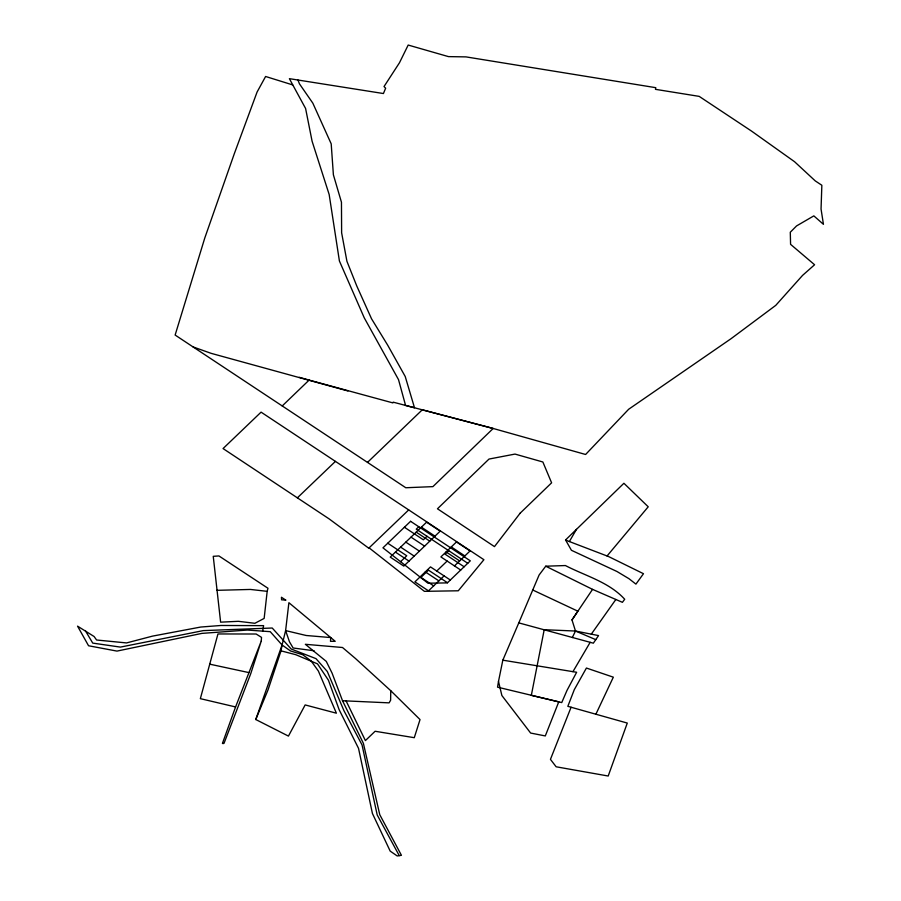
<?xml version="1.0" encoding="UTF-8"?>
<svg xmlns="http://www.w3.org/2000/svg" width="901" height="901" viewBox="0 0 901 901"><rect width="100%" height="100%" fill="white"/><g stroke="black" fill="none" stroke-linecap="round" stroke-linejoin="round"><path stroke-width="1.35" d="M390.752 690.707L390.617 700.246L389.108 702.859L342.526 700.741L332.041 673.036L326.275 661.39L305.349 644.294L342.504 647.504L355.467 658.507L390.752 690.707L420.035 719.572L414.28 737.694L375.109 731.263L365.401 740.588L346.108 700.91M261.256 641.062L261.527 637.379L256.154 634.011L217.952 633.955L200.349 698.658L235.578 706.947L261.256 641.062L250.737 673.689L224 743.381L222.952 743.595L222.434 743.381L235.578 706.947M267.18 591.338L264.151 618.413L254.893 623.289L238.337 621.318L220.621 622.163L213.244 556.322L218.92 555.94L267.969 588.263L267.18 591.338L250.41 589.445L216.724 590.335M498.501 681.415L497.543 687.159L561.74 702.577L566.988 690.436L576.64 672.27L502.826 660.174L498.501 681.415L501.88 695.527L530.633 733.054L545.296 735.937L558.766 701.856L531.331 695.335L544.204 629.709L575.491 631.038L598.546 635.588L593.342 643.179L518.796 622.884L502.826 660.174M262.596 631.319L263.61 625.643L221.027 625.474L200.743 627.04L152.551 636.117L126.545 642.931L96.587 640.003L94.098 636.511L77.554 626.15L88.557 645.758L116.972 651.096L201.925 633.38L247.403 630.047L270.244 631.669L282.069 644.992L290.46 650.927L302.736 654.723L311.172 661.019L318.38 671.042L336.4 713.198L305.157 704.931L288.444 736.094L255.76 719.516L282.069 644.992L285.617 630.599L288.894 602.69L335.206 641.309L330.487 641.309L330.712 637.559L306.194 635.498L285.617 630.599L289.48 641.816L293.129 647.999L314.077 650.759M255.76 719.516L268.002 689.975L281.011 650.849L282.069 644.992M571.088 707.24L550.443 759.363L556.142 766.785L608.198 776.02L627.287 723.064L567.833 706.328L574.297 689.659L586.416 668.046L613.333 677.169L595.888 714.211M518.796 622.884L539.102 575.007L545.736 566.2L565.411 565.546C585.459 575.976 608.952 582.012 624.697 599.244L622.411 602.33L592.554 589.367L545.736 566.2M572.304 637.57L575.491 631.038L572 619.922L577.868 611.182L532.57 589.918M607.071 555.973L648.224 506.79L623.909 483.274L565.558 539.969L569.364 541.546L576.471 529.36M572.935 671.673L590.166 642.334M572 619.922L592.554 589.367M591.293 634.158L615.856 599.48M282.227 405.946L309.122 380.087L392.892 402.905L393.174 402.161L414.505 407.77L405.225 376.505L387.712 345.207L371.539 318.796L356.751 285.932L346.93 261.313L341.625 232.785L341.456 202.229L333.393 174.839L331.196 143.833L312.85 103.187L299.436 83.816L297.972 80.009M367.484 462.404L422.287 409.809L493.185 428.471L585.605 454.487L628.661 409.257L731.083 338.675L775.761 305.36L802.554 275.402L814.583 264.748L790.582 244.34L790.29 232.233L796.563 225.926L813.84 215.88L823.446 224.326L821.048 209.043L821.847 185.257L815.236 180.887L794.558 161.718L751.558 131.107L699.187 96.373L655.466 89.334L655.793 87.679L465.997 56.887L448.473 56.617L408.187 45.05L399.47 62.766L384.029 86.552L385.639 88.208L383.421 93.535L289.379 78.657L305.597 108.492L312.095 141.232L329.169 194.526L339.407 260.997L364.274 317.873L398.512 379.625L405.574 405.427L493.185 428.471L432.908 486.63L405.788 487.745L175.132 335.048L204.775 238.022L234.35 153.598L257.078 92.048L265.604 76.484L292.69 84.908M418.774 526.725L416.239 529.157L467.754 563.294M400.585 561.683L406.745 555.771L387.768 543.213M427.018 536.298L423.369 539.8L404.391 527.243M420.756 577.552L428.471 570.153L447.493 582.744M448.743 550.691L445.094 554.183L464.128 566.774M436.748 571.031L447.133 561.053M444.08 575.885L428.493 590.853L414.91 581.866L430.498 566.898L450.331 580.019M454.476 565.907L470.063 550.939L456.48 541.952L440.893 556.919L460.715 570.04M297.364 497.836L335.42 461.391M408.682 509.932L368.746 548.202L329.169 518.92L223.054 448.563L261.076 412.14L483.905 559.712L458.271 590.786L424.382 591.338L369.095 547.853M281.011 650.849L295.798 654.7L317.512 663.879L328.426 680.21L339.125 709.65L358.53 748.359L372.428 813.49L390.189 851.118L397.206 855.95L401.429 855.308L379.76 814.684L363.385 743.348L342.526 700.741M209.651 664.15L249.059 672.63M347.955 390.978L211.183 353.35L193.062 346.93M299.233 377.305L309.122 380.087M569.364 541.546L608.592 556.559L643.483 573.712L635.926 584.118L628.977 578.701L616.971 571.504L571.437 550.297L565.558 539.969M575.491 631.038L595.764 639.642M421.398 527.164L434.98 536.151M451.277 546.941L464.86 555.928M416.206 532.153L429.788 541.141M446.085 551.93L459.668 560.918M411.014 537.142L424.596 546.13M405.81 542.132L419.393 551.119M400.618 547.121L414.201 556.108M395.426 552.11L409.009 561.098M425.306 571.887L438.888 580.875M420.114 576.877L433.696 585.864M85.291 630.565L92.747 643.111L120.374 647.098L203.299 630.61L272.226 628.02L291.192 649.002L315.992 658.642L327.288 671.47L343.923 710.641L362.033 744.902L377.204 814.955L399.244 855.646M520.181 513.153L494.48 546.614L437.458 508.783L489.006 459.06L515.012 454.081L542.864 461.988L551.603 482.823L520.181 513.153M410.586 521.307L382.959 547.831L427.941 583.206L447.335 582.891L470.311 560.827L410.586 521.307M426.601 522.175L390.223 557.1L403.806 566.087L440.184 531.162L426.601 522.175M285.718 600.077L281.596 599.818L281.439 597.228L285.718 600.077"/></g></svg>
